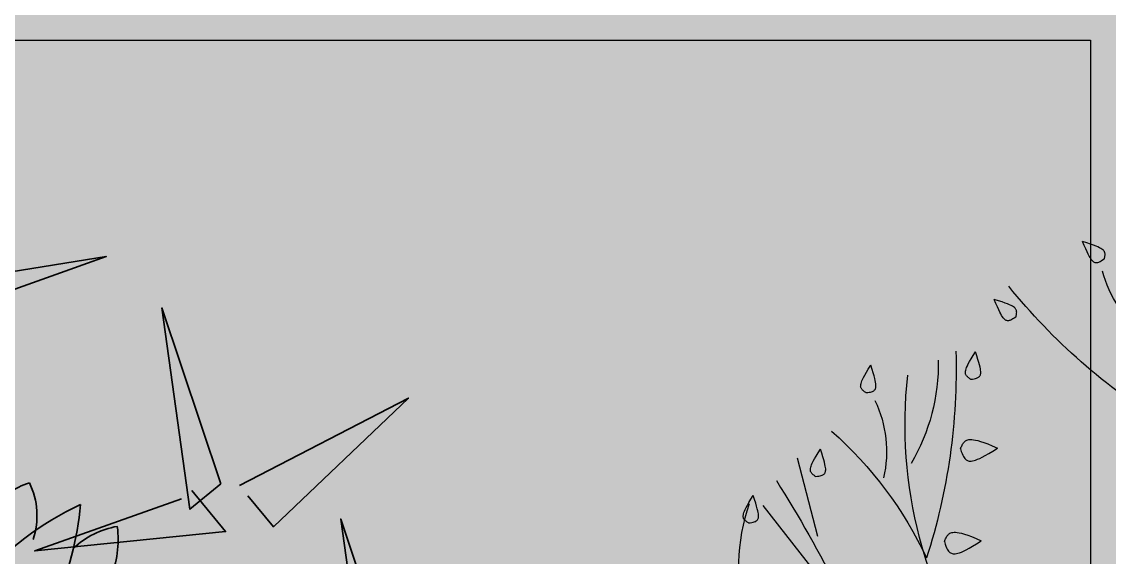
# Model space of a CAD drawing. Header units: millimetres. Extents: x -3567 to 83618, y -21481 to 19784.
# Drawn here: x 5363.7 to 5795.8, y 6921.2 to 7133.9 of the extents above; entities that cross this region are included whole.
import ezdxf

# ---------------------------------------------------------------- set-up
doc = ezdxf.new("R2010")
doc.units = ezdxf.units.MM
doc.header["$LTSCALE"] = 150
doc.layers.add('ad-Furniture', color=8, linetype='Continuous')
doc.layers.add('ad-Glass Sectionline', color=140, linetype='Continuous')
doc.layers.add('ad-Landscape', color=7, linetype='Continuous', true_color=0x007f00)
doc.layers.add('ad-Landscape 2', color=7, linetype='Continuous', lineweight=35, true_color=0x264c00)

# ---------------------------------------------------------------- blocks, each defined once
blk = doc.blocks.new('bamboo')
at = {"layer": 'ad-Landscape 2'}
for points in [[(898.54, 963.1), (1045.11, 1015.47), (876.71, 988.5), (898.54, 963.1)], [(1141.33, 824.71), (1091.96, 972.31), (1115.49, 803.4), (1141.33, 824.71)], [(1157.05, 823.18), (1298.96, 896.73), (1185.49, 788.69), (1164.16, 814.56)], [(1117, 819.13), (1145.44, 784.63), (985.2, 768.4), (1108.38, 812.02)], [(1291.51, 647.44), (1242.14, 795.05), (1265.67, 626.14), (1291.51, 647.44)]]:
    blk.add_lwpolyline(points, dxfattribs=at)
blk = doc.blocks.new('A$C7DA81DBD')
at = {"layer": 'ad-Landscape 2'}
for centre, radius, start, end in [((1.8213, 3.5993), 0.3023, 107.3992, 143.6788), ((1.4522, 3.7508), 0.3106, 341.2129, 26.1809), ((2.4444, 2.7002), 1.2047, 114.4744, 140.3824), ((0.4659, 3.9514), 1.4875, 337.2926, 354.0275), ((2.1581, 3.3546), 0.3559, 99.6308, 133.1371), ((1.6924, 3.6508), 0.4098, 336.3892, 7.6723)]:
    blk.add_arc(centre, radius, start, end, dxfattribs=at)
blk = doc.blocks.new('A$C279134A6')
at = {"layer": 'ad-Landscape', "linetype": 'Continuous'}
for p, q in [((150.22, 271.73), (93.3, 199.01)), ((134.41, 222.4), (119.11, 163.38))]:
    blk.add_line(p, q, dxfattribs=at)
for points in [[(229.79, 226.07), (230.38, 228), (230.94, 229.58), (231.48, 230.87), (231.99, 231.9), (232.49, 232.72), (232.99, 233.36), (233.49, 233.87), (234, 234.28), (234.52, 234.64), (235.08, 234.93), (235.69, 235.16), (236.36, 235.31), (237.12, 235.37), (237.96, 235.33), (238.92, 235.19), (240, 234.94), (241.23, 234.56), (242.65, 234.01), (244.29, 233.28), (246.22, 232.33), (248.47, 231.12), (251.09, 229.62), (254.12, 227.8), (257.61, 225.62)], [(229.79, 226.07), (230.09, 225.35), (230.4, 224.66), (230.72, 223.99), (231.05, 223.34), (231.39, 222.72), (231.75, 222.13), (232.14, 221.58), (232.54, 221.07), (232.98, 220.61), (233.46, 220.2), (234.01, 219.85), (234.63, 219.56), (235.35, 219.33), (236.18, 219.18), (237.15, 219.11), (238.26, 219.13), (239.54, 219.23), (241.04, 219.47), (242.82, 219.87), (244.91, 220.47), (247.39, 221.31), (250.29, 222.42), (253.68, 223.85), (257.61, 225.62)], [(82.08, 212.05), (81.62, 211.74), (81.19, 211.42), (80.76, 211.1), (80.36, 210.78), (79.98, 210.45), (79.62, 210.12), (79.29, 209.77), (79, 209.41), (78.74, 209.04), (78.52, 208.65), (78.36, 208.22), (78.24, 207.74), (78.19, 207.21), (78.21, 206.61), (78.3, 205.92), (78.47, 205.15), (78.73, 204.27), (79.11, 203.24), (79.64, 202.02), (80.36, 200.56), (81.3, 198.81), (82.49, 196.72), (83.97, 194.26), (85.76, 191.36)], [(82.08, 212.05), (83.51, 211.92), (84.69, 211.76), (85.67, 211.57), (86.46, 211.36), (87.1, 211.13), (87.62, 210.88), (88.04, 210.6), (88.4, 210.31), (88.73, 209.99), (89.02, 209.65), (89.26, 209.26), (89.46, 208.81), (89.61, 208.3), (89.71, 207.7), (89.75, 207.02), (89.73, 206.22), (89.64, 205.31), (89.47, 204.23), (89.2, 202.93), (88.81, 201.36), (88.29, 199.47), (87.62, 197.21), (86.78, 194.52), (85.76, 191.36)], [(132.69, 177.1), (132.24, 176.78), (131.8, 176.47), (131.37, 176.15), (130.97, 175.82), (130.59, 175.5), (130.23, 175.16), (129.9, 174.81), (129.61, 174.46), (129.35, 174.08), (129.13, 173.69), (128.97, 173.26), (128.85, 172.78), (128.8, 172.25), (128.82, 171.65), (128.91, 170.97), (129.08, 170.19), (129.34, 169.31), (129.72, 168.29), (130.25, 167.06), (130.97, 165.6), (131.91, 163.85), (133.1, 161.76), (134.58, 159.3), (136.37, 156.41)], [(132.69, 177.1), (134.12, 176.96), (135.3, 176.8), (136.28, 176.61), (137.07, 176.41), (137.71, 176.17), (138.23, 175.92), (138.65, 175.65), (139.02, 175.35), (139.34, 175.04), (139.63, 174.69), (139.87, 174.3), (140.07, 173.85), (140.22, 173.34), (140.32, 172.74), (140.36, 172.06), (140.34, 171.27), (140.25, 170.35), (140.08, 169.27), (139.81, 167.97), (139.42, 166.4), (138.9, 164.51), (138.23, 162.25), (137.39, 159.57), (136.37, 156.41)], [(241.95, 156.21), (242.54, 158.14), (243.1, 159.73), (243.64, 161.02), (244.15, 162.05), (244.65, 162.86), (245.15, 163.5), (245.65, 164.01), (246.16, 164.42), (246.69, 164.78), (247.25, 165.08), (247.85, 165.3), (248.53, 165.45), (249.28, 165.51), (250.12, 165.48), (251.08, 165.34), (252.16, 165.08), (253.39, 164.7), (254.81, 164.16), (256.45, 163.43), (258.38, 162.47), (260.63, 161.26), (263.25, 159.77), (266.28, 157.94), (269.77, 155.77)], [(241.95, 156.21), (242.25, 155.5), (242.56, 154.8), (242.88, 154.13), (243.21, 153.48), (243.55, 152.86), (243.91, 152.27), (244.3, 151.72), (244.7, 151.22), (245.14, 150.76), (245.62, 150.34), (246.17, 149.99), (246.79, 149.7), (247.51, 149.48), (248.34, 149.33), (249.31, 149.26), (250.42, 149.27), (251.7, 149.38), (253.2, 149.61), (254.98, 150.01), (257.07, 150.61), (259.55, 151.45), (262.46, 152.57), (265.85, 153.99), (269.77, 155.77)], [(170.59, 113.93), (170.14, 113.62), (169.7, 113.3), (169.28, 112.98), (168.88, 112.66), (168.49, 112.33), (168.14, 112), (167.81, 111.65), (167.52, 111.29), (167.26, 110.92), (167.04, 110.53), (166.87, 110.1), (166.76, 109.62), (166.71, 109.09), (166.73, 108.49), (166.82, 107.8), (166.99, 107.03), (167.25, 106.15), (167.63, 105.12), (168.16, 103.9), (168.88, 102.44), (169.82, 100.68), (171.01, 98.6), (172.49, 96.13), (174.28, 93.24)], [(170.59, 113.93), (172.02, 113.8), (173.21, 113.64), (174.19, 113.45), (174.98, 113.24), (175.62, 113.01), (176.14, 112.76), (176.56, 112.48), (176.92, 112.19), (177.25, 111.87), (177.53, 111.53), (177.78, 111.14), (177.98, 110.69), (178.13, 110.18), (178.23, 109.58), (178.27, 108.9), (178.25, 108.1), (178.16, 107.19), (177.99, 106.11), (177.72, 104.81), (177.33, 103.24), (176.81, 101.35), (176.14, 99.09), (175.3, 96.4), (174.28, 93.24)], [(249.57, 103.78), (249.11, 103.47), (248.68, 103.15), (248.25, 102.83), (247.85, 102.51), (247.47, 102.18), (247.11, 101.85), (246.78, 101.5), (246.49, 101.14), (246.23, 100.77), (246.01, 100.38), (245.85, 99.95), (245.73, 99.47), (245.68, 98.94), (245.7, 98.33), (245.79, 97.65), (245.96, 96.88), (246.22, 96), (246.6, 94.97), (247.13, 93.75), (247.85, 92.29), (248.79, 90.53), (249.98, 88.45), (251.46, 85.98), (253.25, 83.09)], [(249.57, 103.78), (251, 103.65), (252.18, 103.49), (253.16, 103.3), (253.95, 103.09), (254.59, 102.86), (255.11, 102.61), (255.53, 102.33), (255.89, 102.04), (256.22, 101.72), (256.51, 101.38), (256.75, 100.99), (256.95, 100.54), (257.1, 100.03), (257.2, 99.43), (257.24, 98.74), (257.22, 97.95), (257.13, 97.04), (256.96, 95.96), (256.69, 94.66), (256.3, 93.09), (255.78, 91.2), (255.11, 88.94), (254.27, 86.25), (253.25, 83.09)], [(283.67, 56.96), (282.5, 57.79), (281.49, 58.43), (280.63, 58.93), (279.89, 59.28), (279.26, 59.52), (278.7, 59.67), (278.2, 59.74), (277.73, 59.75), (277.28, 59.72), (276.83, 59.64), (276.39, 59.51), (275.95, 59.3), (275.5, 59), (275.04, 58.62), (274.56, 58.12), (274.07, 57.51), (273.54, 56.76), (272.97, 55.82), (272.33, 54.66), (271.6, 53.21), (270.77, 51.44), (269.81, 49.29), (268.7, 46.7), (267.42, 43.64)], [(283.67, 56.96), (283.81, 56.43), (283.94, 55.9), (284.05, 55.38), (284.15, 54.88), (284.23, 54.38), (284.28, 53.89), (284.3, 53.41), (284.29, 52.95), (284.25, 52.5), (284.16, 52.06), (284, 51.63), (283.78, 51.19), (283.47, 50.75), (283.07, 50.3), (282.56, 49.84), (281.92, 49.37), (281.15, 48.87), (280.2, 48.34), (279, 47.75), (277.5, 47.11), (275.64, 46.39), (273.38, 45.58), (270.66, 44.67), (267.42, 43.64)], [(350.27, 13.32), (349.1, 14.15), (348.09, 14.8), (347.23, 15.29), (346.49, 15.65), (345.85, 15.89), (345.3, 16.03), (344.79, 16.1), (344.33, 16.11), (343.88, 16.08), (343.43, 16), (342.99, 15.87), (342.55, 15.66), (342.1, 15.37), (341.64, 14.98), (341.16, 14.48), (340.66, 13.87), (340.14, 13.12), (339.57, 12.18), (338.93, 11.02), (338.2, 9.58), (337.37, 7.8), (336.4, 5.65), (335.29, 3.06), (334.01, 0)], [(350.27, 13.32), (350.41, 12.79), (350.54, 12.26), (350.65, 11.75), (350.75, 11.24), (350.82, 10.74), (350.88, 10.25), (350.9, 9.78), (350.89, 9.31), (350.85, 8.86), (350.75, 8.42), (350.6, 7.99), (350.38, 7.55), (350.07, 7.11), (349.67, 6.67), (349.15, 6.21), (348.52, 5.73), (347.75, 5.23), (346.79, 4.7), (345.59, 4.12), (344.09, 3.47), (342.24, 2.75), (339.98, 1.94), (337.26, 1.03), (334.01, 0)]]:
    blk.add_lwpolyline(points, dxfattribs=at)
for centre, radius, start, end in [((230.18, 247.07), 155.43, 132.75563, 198.63714), ((-760.64, 724.43), 1020.98, 327.78954, 338.49694), ((538.85, 137.6), 338.69, 144.52803, 186.24679), ((-51.03, 364.35), 295.58, 311.50082, 334.78858), ((-226.14, 96.21), 464.83, 358.33773, 17.81856), ((97.18, 158.36), 89.05, 334.39578, 12.83071), ((77.87, 92.12), 147.38, 358.93793, 30.62473), ((640.16, -258.11), 464.83, 121.6227, 141.10353), ((434.94, -0.66), 89.05, 126.61054, 165.04548)]:
    blk.add_arc(centre, radius, start, end, dxfattribs=at)
blk = doc.blocks.new('$ZCDB_AUDIT_GENERATED_1E8537')
at = {"layer": 'ad-Glass Sectionline', "transparency": 33554585}
blk.add_lwpolyline([(1186.67, -1058.33), (2178.33, -1058.33), (2178.33, -1921.67), (1186.67, -1921.67)], close=True, dxfattribs=at)
blk = doc.blocks.new('$ZCDB_AUDIT_GENERATED_1E8529')
at = {"true_color": 0x7f5f3f, "transparency": 33554610}
h = blk.add_hatch(dxfattribs=at)
h.set_pattern_fill('DOTS', color=37, scale=20, angle=360)
h.set_pattern_definition([(360, (-800139.518, 271344.397), (15.875, 31.75), [0, -31.75])])
h.paths.add_polyline_path([(450, -2530), (2915, -2530), (2915, -450), (450, -450)])
blk.add_blockref('$ZCDB_AUDIT_GENERATED_1E8537', (0, 0))
at = {"xscale": 95.10164028446887, "yscale": 95.10164028446887, "zscale": 95.10164028446887}
blk.add_blockref('A$C7DA81DBD', (1592.07, -1603.96), dxfattribs=at)
at = {"layer": 'ad-Landscape', "linetype": 'Continuous', "xscale": 0.473259546584505, "yscale": 0.473259546584505, "zscale": 0.473259546584505}
blk.add_blockref('bamboo', (1292.6, -1624.94), dxfattribs=at)
at = {"layer": 'ad-Landscape', "xscale": -0.5272785422807036, "yscale": 0.5272785422807036, "zscale": 0.5272785422807036, "rotation": 180.0000000000003}
blk.add_blockref('A$C279134A6', (1999.14, -1138.35), dxfattribs=at)
blk = doc.blocks.new('zw$2927')
at = {"layer": 'ad-Furniture', "rotation": 359.9999999999996}
blk.add_blockref('$ZCDB_AUDIT_GENERATED_1E8529', (-8510, -5435), dxfattribs=at)
blk = doc.blocks.new('1625_East Villa')
at = {"layer": 'ad-Furniture', "rotation": 360}
blk.add_blockref('zw$2927', (12120, 13620), dxfattribs=at)

msp = doc.modelspace()

# ---------------------------------------------------------------- block references
msp.add_blockref('1625_East Villa', (0, 0))

doc.saveas('drawing.dxf')
